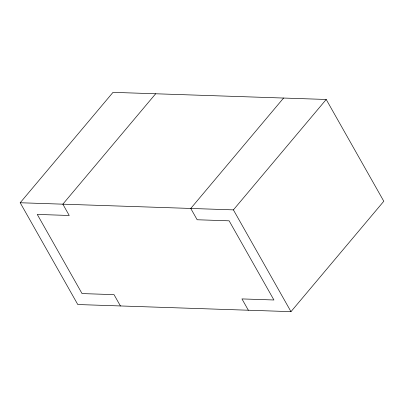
<?xml version="1.0" encoding="UTF-8"?>
<svg xmlns="http://www.w3.org/2000/svg" width="404" height="404" viewBox="0 0 404 404"><rect width="100%" height="100%" fill="white"/><g stroke="black" fill="none" stroke-linecap="round" stroke-linejoin="round"><path stroke-width="0.61" d="M20.2 202.747L113.019 92.349L326.215 99.47L383.8 201.253L290.981 311.651L77.785 304.53L20.2 202.747L233.401 209.873L326.215 99.47M155.656 93.773L62.842 204.172L69.236 215.483L37.259 214.413L82.047 293.577L114.024 294.642L120.422 305.954M283.578 98.046L190.759 208.449L197.157 219.756L229.139 220.826L273.922 299.985L241.946 298.92L248.344 310.227M233.401 209.873L290.981 311.651"/></g></svg>
